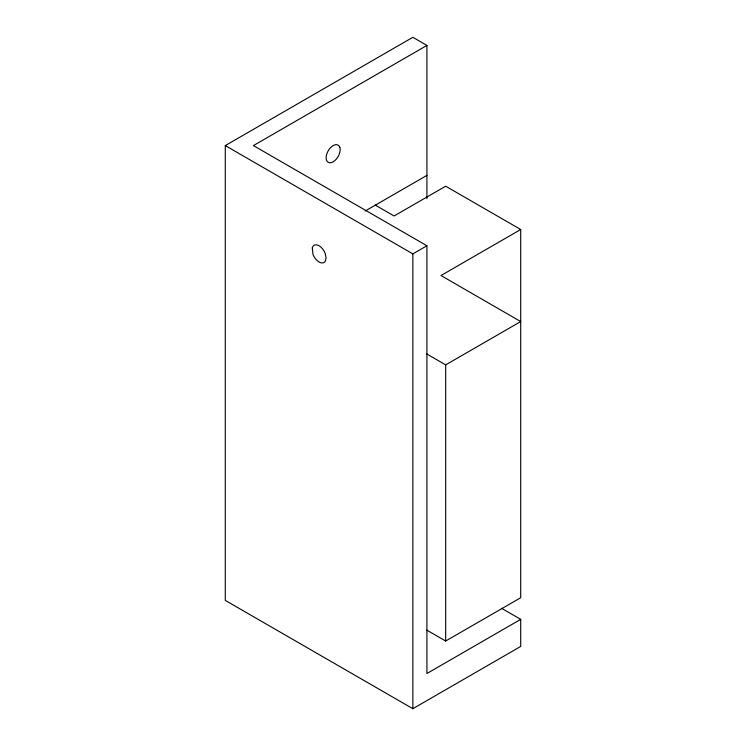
<?xml version="1.0" encoding="UTF-8"?>
<svg xmlns="http://www.w3.org/2000/svg" width="746" height="746" viewBox="0 0 746 746"><rect width="100%" height="100%" fill="white"/><g stroke="black" fill="none" stroke-linecap="round" stroke-linejoin="round"><path stroke-width="1.12" d="M501.536 608.288L520.708 619.357L520.708 646.437L412.855 708.7L225.292 600.409L225.292 145.591L412.855 37.3L426.926 45.422L426.926 198.632M426.926 45.422L253.426 145.591L426.926 245.76L426.926 673.507L520.708 619.357M365.27 210.969L426.926 175.375M225.292 145.591L412.855 253.882L426.926 245.76M426.833 630.137L445.679 641.019L520.708 597.705L520.708 229.516L440.989 275.535L520.708 321.563L445.679 364.878L426.833 353.996M520.708 229.516L445.679 186.202L394.102 215.976L375.341 205.15M445.679 364.878L445.679 641.019M412.855 253.882L412.855 708.7M312.285 247.859L312.984 254.423A9.95 5.744 60 0 0 325.163 261.454L326.105 257.939L325.163 253.332A9.95 5.744 60 0 0 312.984 246.301L312.285 247.859M339.812 147.288L339.01 145.852A9.95 5.744 -60 0 0 330.068 148.184A9.95 5.744 -60 0 0 326.468 160.129L327.27 161.574A9.95 5.744 -60 0 0 336.222 159.243A9.95 5.744 -60 0 0 339.812 147.288"/></g></svg>
